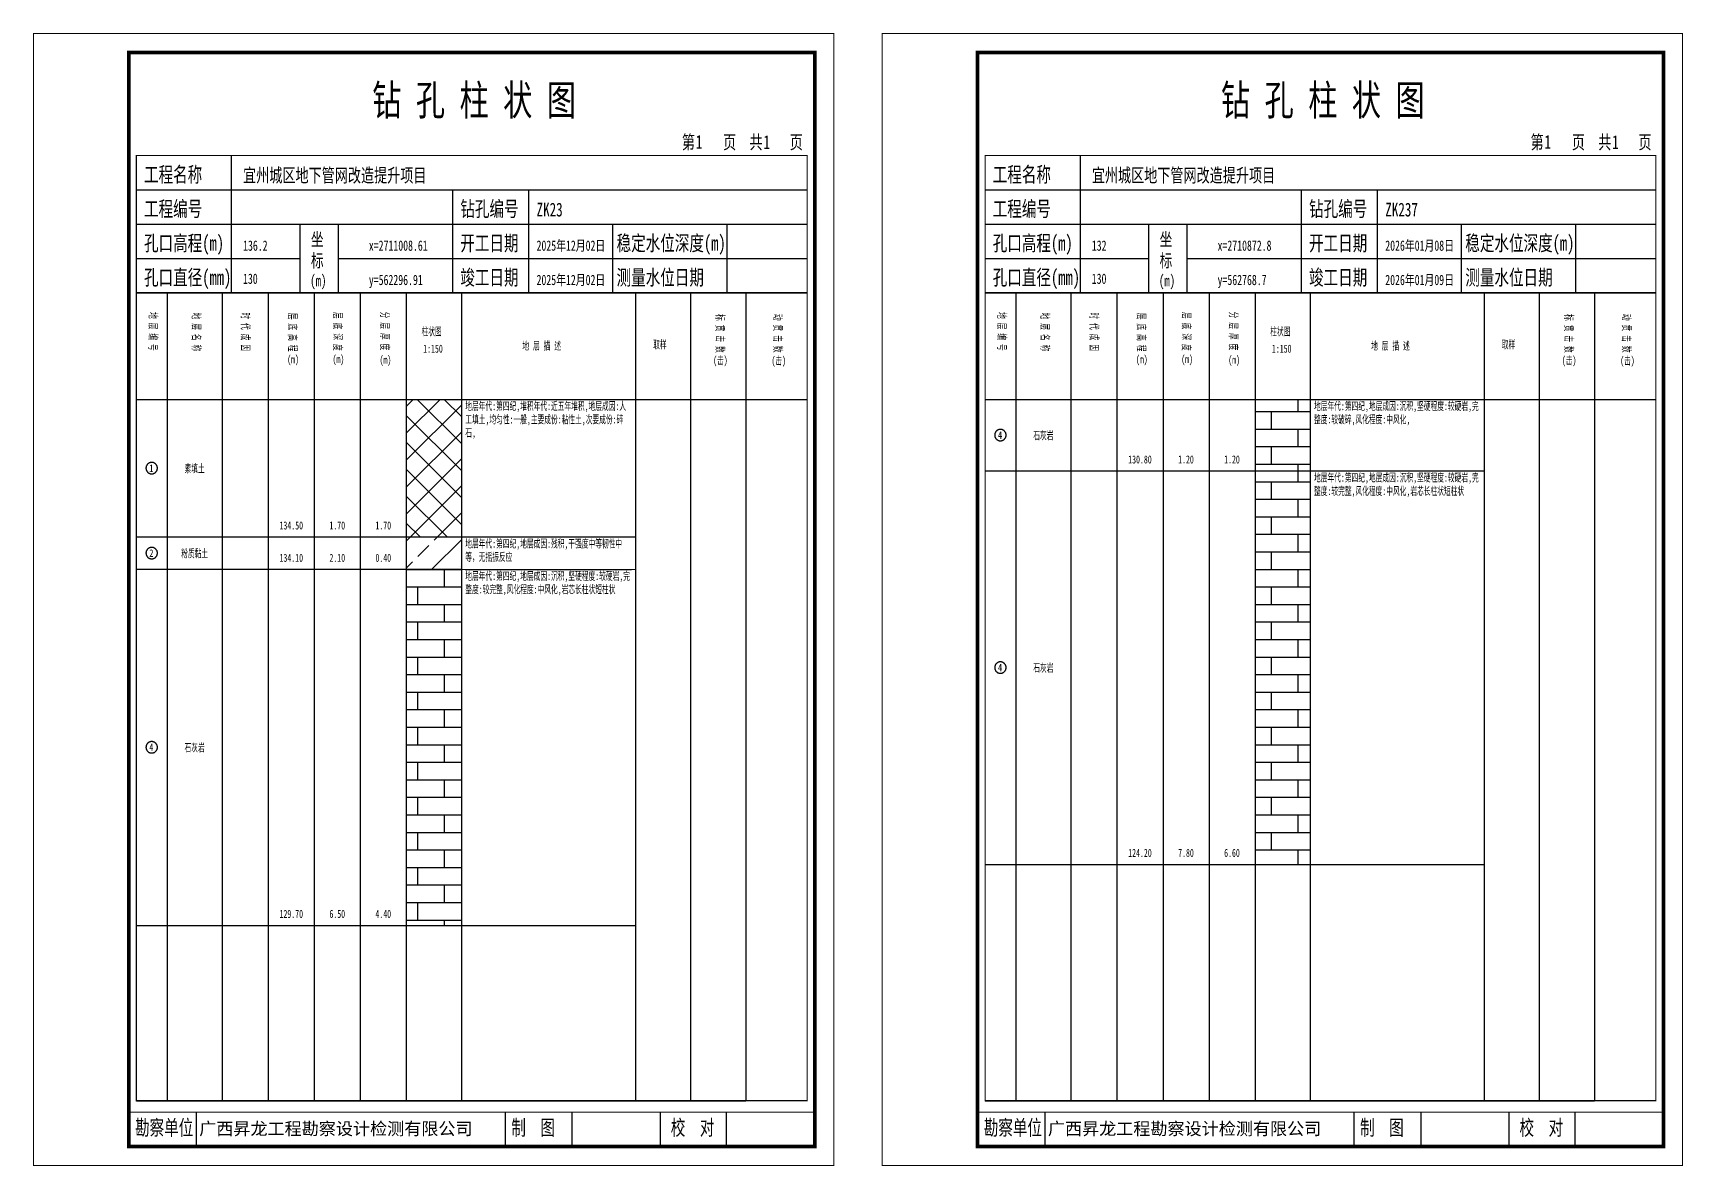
# Model space of a CAD drawing. Header units: millimetres. Extents: x 0 to 2711117, y 0 to 567555.
# Drawn here: x 50327 to 50760, y -0.1 to 297.1 of the extents above; entities that cross this region are included whole.
import ezdxf
from ezdxf.enums import TextEntityAlignment as Align

# ---------------------------------------------------------------- set-up
doc = ezdxf.new("R2010")
doc.units = ezdxf.units.MM
doc.layers.add('GICAD_POU_TEXTS', color=7, linetype='Continuous')
doc.layers.add('勘察点图例', color=7, linetype='Continuous')
doc.styles.add('HEAD_FONT', font='simfang.ttf', dxfattribs={"width": 0.6})
doc.styles.add('HEAD_FONT2', font='simfang.ttf', dxfattribs={"width": 0.6})
doc.styles.add('HT', font='simhei.ttf')
doc.styles.add('LZ_FONT', font='simfang.ttf', dxfattribs={"width": 0.7, "height": 8})
doc.styles.add('成果图图块', font='simfang.ttf', dxfattribs={"height": 2.5})
doc.styles.add('成果图表体', font='simfang.ttf', dxfattribs={"width": 0.6, "height": 2.1})
pattern_1 = [(0, (0, 0), (0, 4.6), []), (90, (0, 0), (-7, 4.6), [4.6, -4.6])]

# ---------------------------------------------------------------- blocks, each defined once
blk = doc.blocks.new('ZK23')
for p, q in [((52, 229), (52, 265)), ((27, 256), (203, 256)), ((110, 229), (110, 256)), ((130, 229), (130, 256)), ((27, 247), (203, 247)), ((70, 229), (70, 247)), ((80, 229), (80, 247)), ((152, 229), (152, 247)), ((182, 229), (182, 247)), ((27, 238), (70, 238)), ((80, 238), (203, 238)), ((27, 229), (35.05, 229)), ((35.05, 229), (35.05, 17)), ((35.05, 229), (49.53, 229)), ((49.53, 229), (49.53, 17)), ((49.53, 229), (61.6, 229)), ((61.6, 229), (61.6, 17)), ((61.6, 229), (73.68, 229)), ((73.68, 229), (73.68, 17)), ((73.68, 229), (85.75, 229)), ((85.75, 229), (85.75, 17)), ((85.75, 229), (97.82, 229)), ((97.82, 229), (97.82, 17)), ((97.82, 229), (112.3, 229)), ((112.3, 229), (112.3, 17)), ((112.3, 229), (157.93, 229)), ((157.93, 229), (157.93, 17)), ((157.93, 229), (172.42, 229)), ((172.42, 229), (172.42, 17)), ((172.42, 229), (186.9, 229)), ((186.9, 229), (186.9, 17)), ((186.9, 229), (203, 229)), ((27, 201), (203, 201)), ((27, 17), (35.05, 17)), ((35.05, 17), (49.53, 17)), ((42.74, 4.95), (42.74, 13.95)), ((42.74, 4.95), (42.74, 13.95)), ((49.53, 17), (61.6, 17)), ((61.6, 17), (73.68, 17)), ((73.68, 17), (85.75, 17)), ((85.75, 17), (97.82, 17)), ((97.82, 17), (112.3, 17)), ((112.3, 17), (157.93, 17)), ((123.83, 4.95), (123.83, 13.95)), ((141.38, 4.95), (141.38, 13.95)), ((157.93, 17), (172.42, 17)), ((164.48, 4.95), (164.48, 13.95)), ((172.42, 17), (186.9, 17)), ((181.84, 4.95), (181.84, 13.95)), ((181.84, 4.95), (181.84, 13.95))]:
    blk.add_line(p, q)
for points, const_width in [([(0, 0), (210, 0), (210, 297), (0, 297)], 0.25), ([(25, 5), (205, 5), (205, 292), (25, 292)], 1), ([(27, 265), (203, 265), (203, 17), (27, 17)], 0.3)]:
    blk.add_lwpolyline(points, close=True, dxfattribs=dict(const_width=const_width))
at = {"const_width": 0.3}
for points in [[(27, 229), (203, 229)], [(25, 14), (205, 14)]]:
    blk.add_lwpolyline(points, dxfattribs=at)
at = {"style": 'LZ_FONT', "width": 0.7}
for s, height, p in [('钻 孔 柱 状 图', 8, (88.9, 275.54)), ('第', 3.6, (170.12, 266.7)), ('1', 3.6, (173.78, 266.75)), ('页', 3.6, (180.96, 266.7)), ('共', 3.6, (187.88, 266.7)), ('1', 3.6, (191.54, 266.7)), ('页', 3.6, (198.44, 266.7)), ('工程名称', 4, (29, 258)), ('宜州城区地下管网改造提升项目', 3.6, (55, 258)), ('工程编号', 4, (29, 249)), ('钻孔编号', 4, (112, 249)), ('ZK23', 3.6, (132, 249)), ('孔口高程(m)', 4, (29, 240)), ('136.2', 2.7, (55, 240)), ('坐', 3.5, (72.79, 241.24)), ('x=2711008.61', 2.7, (88, 240)), ('开工日期', 4, (112, 240)), ('2025年12月02日', 2.7, (132, 240)), ('稳定水位深度(m)', 4, (153, 240)), ('标', 3.5, (72.79, 235.7)), ('孔口直径(mm)', 4, (29, 231)), ('130', 2.7, (54.98, 231.31)), ('(m) ', 3, (72.59, 230.65)), ('竣工日期', 4, (112, 231)), ('2025年12月02日', 2.7, (132, 231)), ('测量水位日期', 4, (153, 231)), ('y=562296.91', 2.7, (88, 231)), ('勘察单位', 4, (26.65, 7.95)), ('制  图', 4, (125.4, 7.95)), ('校  对', 4, (167.22, 7.95))]:
    blk.add_text(s, height=height, dxfattribs=at).set_placement(p)
at = {"style": 'HT'}
blk.add_text('广西昇龙工程勘察设计检测有限公司', height=3.2865, dxfattribs=at).set_placement((43.48, 8.02))
at = {"char_height": 2.1, "width": 22.806, "attachment_point": 1, "rotation": 270, "style": 'HEAD_FONT'}
for s, insert in [('地 层 编 号', (32.46, 223.92)), ('地 层 名 称', (43.79, 223.76)), ('时 代 成 因', (56.67, 223.83)), ('层 底 高 程', (69.07, 223.71)), ('层 底 深 度', (80.9, 223.91)), ('分 层 厚 度', (93.26, 224.01)), ('标 贯 击 数', (181.21, 223.37)), ('动 贯 击 数', (196.38, 223.43))]:
    blk.add_mtext(s, dxfattribs=dict(at, insert=insert))
at = {"char_height": 2.1, "attachment_point": 1}
for s, insert, width, style in [('柱状图', (101.82, 219.87), 7.855, 'HEAD_FONT2'), ('取样', (162.58, 216.44), 7.855, 'HEAD_FONT2'), ('(m)', (66.58, 212.56), 4.7944, 'HEAD_FONT'), ('(m)', (78.47, 212.61), 4.7944, 'HEAD_FONT'), ('(m)', (90.81, 212.43), 4.7944, 'HEAD_FONT'), ('1:150', (102.26, 215.36), 6.9223, 'HEAD_FONT2'), ('地 层 描 述', (128.29, 216.11), 22.0781, 'HEAD_FONT2'), ('(击)', (178.33, 212.31), 7.855, 'HEAD_FONT2'), ('(击)', (193.64, 212.22), 7.855, 'HEAD_FONT2')]:
    blk.add_mtext(s, dxfattribs=dict(at, insert=insert, width=width, style=style))
blk = doc.blocks.new('ZK23_0')
at = {"color": 7}
blk.add_polyline3d([(-1.5, 0.02, 0), (-1.5, -0.06, 0), (-1.49, -0.13, 0), (-1.48, -0.2, 0), (-1.47, -0.28, 0), (-1.46, -0.35, 0), (-1.44, -0.42, 0), (-1.41, -0.49, 0), (-1.39, -0.56, 0), (-1.36, -0.63, 0), (-1.32, -0.69, 0), (-1.29, -0.76, 0), (-1.25, -0.82, 0), (-1.2, -0.88, 0), (-1.16, -0.94, 0), (-1.11, -0.99, 0), (-1.06, -1.04, 0), (-1.01, -1.1, 0), (-0.95, -1.14, 0), (-0.89, -1.19, 0), (-0.83, -1.23, 0), (-0.77, -1.27, 0), (-0.71, -1.31, 0), (-0.64, -1.34, 0), (-0.57, -1.37, 0), (-0.51, -1.4, 0), (-0.44, -1.42, 0), (-0.36, -1.44, 0), (-0.29, -1.46, 0), (-0.22, -1.47, 0), (-0.15, -1.48, 0), (-0.07, -1.48, 0), (0, -1.48, 0), (0.07, -1.48, 0), (0.15, -1.48, 0), (0.22, -1.47, 0), (0.29, -1.46, 0), (0.36, -1.44, 0), (0.44, -1.42, 0), (0.51, -1.4, 0), (0.57, -1.37, 0), (0.64, -1.34, 0), (0.71, -1.31, 0), (0.77, -1.27, 0), (0.83, -1.23, 0), (0.89, -1.19, 0), (0.95, -1.14, 0), (1.01, -1.1, 0), (1.06, -1.04, 0), (1.11, -0.99, 0), (1.16, -0.94, 0), (1.2, -0.88, 0), (1.25, -0.82, 0), (1.29, -0.76, 0), (1.32, -0.69, 0), (1.36, -0.63, 0), (1.39, -0.56, 0), (1.41, -0.49, 0), (1.44, -0.42, 0), (1.46, -0.35, 0), (1.47, -0.28, 0), (1.48, -0.2, 0), (1.49, -0.13, 0), (1.5, -0.06, 0), (1.5, 0.02, 0), (1.5, 0.09, 0), (1.49, 0.16, 0), (1.48, 0.24, 0), (1.47, 0.31, 0), (1.46, 0.38, 0), (1.44, 0.45, 0), (1.41, 0.52, 0), (1.39, 0.59, 0), (1.36, 0.66, 0), (1.32, 0.72, 0), (1.29, 0.79, 0), (1.25, 0.85, 0), (1.2, 0.91, 0), (1.16, 0.97, 0), (1.11, 1.02, 0), (1.06, 1.08, 0), (1.01, 1.13, 0), (0.95, 1.18, 0), (0.89, 1.22, 0), (0.83, 1.26, 0), (0.77, 1.3, 0), (0.71, 1.34, 0), (0.64, 1.37, 0), (0.57, 1.4, 0), (0.51, 1.43, 0), (0.44, 1.45, 0), (0.36, 1.47, 0), (0.29, 1.49, 0), (0.22, 1.5, 0), (0.15, 1.51, 0), (0.07, 1.51, 0), (0, 1.52, 0), (-0.07, 1.51, 0), (-0.15, 1.51, 0), (-0.22, 1.5, 0), (-0.29, 1.49, 0), (-0.36, 1.47, 0), (-0.44, 1.45, 0), (-0.51, 1.43, 0), (-0.57, 1.4, 0), (-0.64, 1.37, 0), (-0.71, 1.34, 0), (-0.77, 1.3, 0), (-0.83, 1.26, 0), (-0.89, 1.22, 0), (-0.95, 1.18, 0), (-1.01, 1.13, 0), (-1.06, 1.08, 0), (-1.11, 1.02, 0), (-1.16, 0.97, 0), (-1.2, 0.91, 0), (-1.25, 0.85, 0), (-1.29, 0.79, 0), (-1.32, 0.72, 0), (-1.36, 0.66, 0), (-1.39, 0.59, 0), (-1.41, 0.52, 0), (-1.44, 0.45, 0), (-1.46, 0.38, 0), (-1.47, 0.31, 0), (-1.48, 0.24, 0), (-1.49, 0.16, 0), (-1.5, 0.09, 0), (-1.5, 0.02, 0)], dxfattribs=at)
at = {"layer": 'GICAD_POU_TEXTS', "color": 7, "style": '成果图图块', "width": 0.7}
blk.add_text('1', height=2, dxfattribs=at).set_placement((-0.09, -0.99), align=Align.CENTER)
blk = doc.blocks.new('ZK23_1')
at = {"color": 7}
blk.add_polyline3d([(-1.5, 0.02, 0), (-1.5, -0.06, 0), (-1.49, -0.13, 0), (-1.48, -0.2, 0), (-1.47, -0.28, 0), (-1.46, -0.35, 0), (-1.44, -0.42, 0), (-1.41, -0.49, 0), (-1.39, -0.56, 0), (-1.36, -0.63, 0), (-1.32, -0.69, 0), (-1.29, -0.76, 0), (-1.25, -0.82, 0), (-1.2, -0.88, 0), (-1.16, -0.94, 0), (-1.11, -0.99, 0), (-1.06, -1.04, 0), (-1.01, -1.1, 0), (-0.95, -1.14, 0), (-0.89, -1.19, 0), (-0.83, -1.23, 0), (-0.77, -1.27, 0), (-0.71, -1.31, 0), (-0.64, -1.34, 0), (-0.57, -1.37, 0), (-0.51, -1.4, 0), (-0.44, -1.42, 0), (-0.36, -1.44, 0), (-0.29, -1.46, 0), (-0.22, -1.47, 0), (-0.15, -1.48, 0), (-0.07, -1.48, 0), (0, -1.48, 0), (0.07, -1.48, 0), (0.15, -1.48, 0), (0.22, -1.47, 0), (0.29, -1.46, 0), (0.36, -1.44, 0), (0.44, -1.42, 0), (0.51, -1.4, 0), (0.57, -1.37, 0), (0.64, -1.34, 0), (0.71, -1.31, 0), (0.77, -1.27, 0), (0.83, -1.23, 0), (0.89, -1.19, 0), (0.95, -1.14, 0), (1.01, -1.1, 0), (1.06, -1.04, 0), (1.11, -0.99, 0), (1.16, -0.94, 0), (1.2, -0.88, 0), (1.25, -0.82, 0), (1.29, -0.76, 0), (1.32, -0.69, 0), (1.36, -0.63, 0), (1.39, -0.56, 0), (1.41, -0.49, 0), (1.44, -0.42, 0), (1.46, -0.35, 0), (1.47, -0.28, 0), (1.48, -0.2, 0), (1.49, -0.13, 0), (1.5, -0.06, 0), (1.5, 0.02, 0), (1.5, 0.09, 0), (1.49, 0.16, 0), (1.48, 0.24, 0), (1.47, 0.31, 0), (1.46, 0.38, 0), (1.44, 0.45, 0), (1.41, 0.52, 0), (1.39, 0.59, 0), (1.36, 0.66, 0), (1.32, 0.72, 0), (1.29, 0.79, 0), (1.25, 0.85, 0), (1.2, 0.91, 0), (1.16, 0.97, 0), (1.11, 1.02, 0), (1.06, 1.08, 0), (1.01, 1.13, 0), (0.95, 1.18, 0), (0.89, 1.22, 0), (0.83, 1.26, 0), (0.77, 1.3, 0), (0.71, 1.34, 0), (0.64, 1.37, 0), (0.57, 1.4, 0), (0.51, 1.43, 0), (0.44, 1.45, 0), (0.36, 1.47, 0), (0.29, 1.49, 0), (0.22, 1.5, 0), (0.15, 1.51, 0), (0.07, 1.51, 0), (0, 1.52, 0), (-0.07, 1.51, 0), (-0.15, 1.51, 0), (-0.22, 1.5, 0), (-0.29, 1.49, 0), (-0.36, 1.47, 0), (-0.44, 1.45, 0), (-0.51, 1.43, 0), (-0.57, 1.4, 0), (-0.64, 1.37, 0), (-0.71, 1.34, 0), (-0.77, 1.3, 0), (-0.83, 1.26, 0), (-0.89, 1.22, 0), (-0.95, 1.18, 0), (-1.01, 1.13, 0), (-1.06, 1.08, 0), (-1.11, 1.02, 0), (-1.16, 0.97, 0), (-1.2, 0.91, 0), (-1.25, 0.85, 0), (-1.29, 0.79, 0), (-1.32, 0.72, 0), (-1.36, 0.66, 0), (-1.39, 0.59, 0), (-1.41, 0.52, 0), (-1.44, 0.45, 0), (-1.46, 0.38, 0), (-1.47, 0.31, 0), (-1.48, 0.24, 0), (-1.49, 0.16, 0), (-1.5, 0.09, 0), (-1.5, 0.02, 0)], dxfattribs=at)
at = {"layer": 'GICAD_POU_TEXTS', "color": 7, "style": '成果图图块', "width": 0.7}
blk.add_text('2', height=2, dxfattribs=at).set_placement((-0.09, -0.99), align=Align.CENTER)
blk = doc.blocks.new('ZK23_2')
at = {"color": 7}
blk.add_polyline3d([(-1.5, 0.02, 0), (-1.5, -0.06, 0), (-1.49, -0.13, 0), (-1.48, -0.2, 0), (-1.47, -0.28, 0), (-1.46, -0.35, 0), (-1.44, -0.42, 0), (-1.41, -0.49, 0), (-1.39, -0.56, 0), (-1.36, -0.63, 0), (-1.32, -0.69, 0), (-1.29, -0.76, 0), (-1.25, -0.82, 0), (-1.2, -0.88, 0), (-1.16, -0.94, 0), (-1.11, -0.99, 0), (-1.06, -1.04, 0), (-1.01, -1.1, 0), (-0.95, -1.14, 0), (-0.89, -1.19, 0), (-0.83, -1.23, 0), (-0.77, -1.27, 0), (-0.71, -1.31, 0), (-0.64, -1.34, 0), (-0.57, -1.37, 0), (-0.51, -1.4, 0), (-0.44, -1.42, 0), (-0.36, -1.44, 0), (-0.29, -1.46, 0), (-0.22, -1.47, 0), (-0.15, -1.48, 0), (-0.07, -1.48, 0), (0, -1.48, 0), (0.07, -1.48, 0), (0.15, -1.48, 0), (0.22, -1.47, 0), (0.29, -1.46, 0), (0.36, -1.44, 0), (0.44, -1.42, 0), (0.51, -1.4, 0), (0.57, -1.37, 0), (0.64, -1.34, 0), (0.71, -1.31, 0), (0.77, -1.27, 0), (0.83, -1.23, 0), (0.89, -1.19, 0), (0.95, -1.14, 0), (1.01, -1.1, 0), (1.06, -1.04, 0), (1.11, -0.99, 0), (1.16, -0.94, 0), (1.2, -0.88, 0), (1.25, -0.82, 0), (1.29, -0.76, 0), (1.32, -0.69, 0), (1.36, -0.63, 0), (1.39, -0.56, 0), (1.41, -0.49, 0), (1.44, -0.42, 0), (1.46, -0.35, 0), (1.47, -0.28, 0), (1.48, -0.2, 0), (1.49, -0.13, 0), (1.5, -0.06, 0), (1.5, 0.02, 0), (1.5, 0.09, 0), (1.49, 0.16, 0), (1.48, 0.24, 0), (1.47, 0.31, 0), (1.46, 0.38, 0), (1.44, 0.45, 0), (1.41, 0.52, 0), (1.39, 0.59, 0), (1.36, 0.66, 0), (1.32, 0.72, 0), (1.29, 0.79, 0), (1.25, 0.85, 0), (1.2, 0.91, 0), (1.16, 0.97, 0), (1.11, 1.02, 0), (1.06, 1.08, 0), (1.01, 1.13, 0), (0.95, 1.18, 0), (0.89, 1.22, 0), (0.83, 1.26, 0), (0.77, 1.3, 0), (0.71, 1.34, 0), (0.64, 1.37, 0), (0.57, 1.4, 0), (0.51, 1.43, 0), (0.44, 1.45, 0), (0.36, 1.47, 0), (0.29, 1.49, 0), (0.22, 1.5, 0), (0.15, 1.51, 0), (0.07, 1.51, 0), (0, 1.52, 0), (-0.07, 1.51, 0), (-0.15, 1.51, 0), (-0.22, 1.5, 0), (-0.29, 1.49, 0), (-0.36, 1.47, 0), (-0.44, 1.45, 0), (-0.51, 1.43, 0), (-0.57, 1.4, 0), (-0.64, 1.37, 0), (-0.71, 1.34, 0), (-0.77, 1.3, 0), (-0.83, 1.26, 0), (-0.89, 1.22, 0), (-0.95, 1.18, 0), (-1.01, 1.13, 0), (-1.06, 1.08, 0), (-1.11, 1.02, 0), (-1.16, 0.97, 0), (-1.2, 0.91, 0), (-1.25, 0.85, 0), (-1.29, 0.79, 0), (-1.32, 0.72, 0), (-1.36, 0.66, 0), (-1.39, 0.59, 0), (-1.41, 0.52, 0), (-1.44, 0.45, 0), (-1.46, 0.38, 0), (-1.47, 0.31, 0), (-1.48, 0.24, 0), (-1.49, 0.16, 0), (-1.5, 0.09, 0), (-1.5, 0.02, 0)], dxfattribs=at)
at = {"layer": 'GICAD_POU_TEXTS', "color": 7, "style": '成果图图块', "width": 0.7}
blk.add_text('4', height=2, dxfattribs=at).set_placement((-0.09, -0.99), align=Align.CENTER)
blk = doc.blocks.new('ZK237')
for p, q in [((52, 229), (52, 265)), ((27, 256), (203, 256)), ((110, 229), (110, 256)), ((130, 229), (130, 256)), ((27, 247), (203, 247)), ((70, 229), (70, 247)), ((80, 229), (80, 247)), ((152, 229), (152, 247)), ((182, 229), (182, 247)), ((27, 238), (70, 238)), ((80, 238), (203, 238)), ((27, 229), (35.05, 229)), ((35.05, 229), (35.05, 17)), ((35.05, 229), (49.53, 229)), ((49.53, 229), (49.53, 17)), ((49.53, 229), (61.6, 229)), ((61.6, 229), (61.6, 17)), ((61.6, 229), (73.68, 229)), ((73.68, 229), (73.68, 17)), ((73.68, 229), (85.75, 229)), ((85.75, 229), (85.75, 17)), ((85.75, 229), (97.82, 229)), ((97.82, 229), (97.82, 17)), ((97.82, 229), (112.3, 229)), ((112.3, 229), (112.3, 17)), ((112.3, 229), (157.93, 229)), ((157.93, 229), (157.93, 17)), ((157.93, 229), (172.42, 229)), ((172.42, 229), (172.42, 17)), ((172.42, 229), (186.9, 229)), ((186.9, 229), (186.9, 17)), ((186.9, 229), (203, 229)), ((27, 201), (203, 201)), ((27, 17), (35.05, 17)), ((35.05, 17), (49.53, 17)), ((42.74, 4.95), (42.74, 13.95)), ((42.74, 4.95), (42.74, 13.95)), ((49.53, 17), (61.6, 17)), ((61.6, 17), (73.68, 17)), ((73.68, 17), (85.75, 17)), ((85.75, 17), (97.82, 17)), ((97.82, 17), (112.3, 17)), ((112.3, 17), (157.93, 17)), ((123.83, 4.95), (123.83, 13.95)), ((141.38, 4.95), (141.38, 13.95)), ((157.93, 17), (172.42, 17)), ((164.48, 4.95), (164.48, 13.95)), ((172.42, 17), (186.9, 17)), ((181.84, 4.95), (181.84, 13.95)), ((181.84, 4.95), (181.84, 13.95))]:
    blk.add_line(p, q)
for points, const_width in [([(0, 0), (210, 0), (210, 297), (0, 297)], 0.25), ([(25, 5), (205, 5), (205, 292), (25, 292)], 1), ([(27, 265), (203, 265), (203, 17), (27, 17)], 0.3)]:
    blk.add_lwpolyline(points, close=True, dxfattribs=dict(const_width=const_width))
at = {"const_width": 0.3}
for points in [[(27, 229), (203, 229)], [(25, 14), (205, 14)]]:
    blk.add_lwpolyline(points, dxfattribs=at)
at = {"style": 'LZ_FONT', "width": 0.7}
for s, height, p in [('钻 孔 柱 状 图', 8, (88.9, 275.54)), ('第', 3.6, (170.12, 266.7)), ('1', 3.6, (173.78, 266.75)), ('页', 3.6, (180.96, 266.7)), ('共', 3.6, (187.88, 266.7)), ('1', 3.6, (191.54, 266.7)), ('页', 3.6, (198.44, 266.7)), ('工程名称', 4, (29, 258)), ('宜州城区地下管网改造提升项目', 3.6, (55, 258)), ('工程编号', 4, (29, 249)), ('钻孔编号', 4, (112, 249)), ('ZK237', 3.6, (132, 249)), ('孔口高程(m)', 4, (29, 240)), ('132', 2.7, (55, 240)), ('坐', 3.5, (72.79, 241.24)), ('x=2710872.8', 2.7, (88, 240)), ('开工日期', 4, (112, 240)), ('2026年01月08日', 2.7, (132, 240)), ('稳定水位深度(m)', 4, (153, 240)), ('标', 3.5, (72.79, 235.7)), ('孔口直径(mm)', 4, (29, 231)), ('130', 2.7, (54.98, 231.31)), ('(m) ', 3, (72.59, 230.65)), ('竣工日期', 4, (112, 231)), ('2026年01月09日', 2.7, (132, 231)), ('测量水位日期', 4, (153, 231)), ('y=562768.7', 2.7, (88, 231)), ('勘察单位', 4, (26.65, 7.95)), ('制  图', 4, (125.4, 7.95)), ('校  对', 4, (167.22, 7.95))]:
    blk.add_text(s, height=height, dxfattribs=at).set_placement(p)
at = {"style": 'HT'}
blk.add_text('广西昇龙工程勘察设计检测有限公司', height=3.2865, dxfattribs=at).set_placement((43.48, 8.02))
at = {"char_height": 2.1, "width": 22.806, "attachment_point": 1, "rotation": 270, "style": 'HEAD_FONT'}
for s, insert in [('地 层 编 号', (32.46, 223.92)), ('地 层 名 称', (43.79, 223.76)), ('时 代 成 因', (56.67, 223.83)), ('层 底 高 程', (69.07, 223.71)), ('层 底 深 度', (80.9, 223.91)), ('分 层 厚 度', (93.26, 224.01)), ('标 贯 击 数', (181.21, 223.37)), ('动 贯 击 数', (196.38, 223.43))]:
    blk.add_mtext(s, dxfattribs=dict(at, insert=insert))
at = {"char_height": 2.1, "attachment_point": 1}
for s, insert, width, style in [('柱状图', (101.82, 219.87), 7.855, 'HEAD_FONT2'), ('取样', (162.58, 216.44), 7.855, 'HEAD_FONT2'), ('(m)', (66.58, 212.56), 4.7944, 'HEAD_FONT'), ('(m)', (78.47, 212.61), 4.7944, 'HEAD_FONT'), ('(m)', (90.81, 212.43), 4.7944, 'HEAD_FONT'), ('1:150', (102.26, 215.36), 6.9223, 'HEAD_FONT2'), ('地 层 描 述', (128.29, 216.11), 22.0781, 'HEAD_FONT2'), ('(击)', (178.33, 212.31), 7.855, 'HEAD_FONT2'), ('(击)', (193.64, 212.22), 7.855, 'HEAD_FONT2')]:
    blk.add_mtext(s, dxfattribs=dict(at, insert=insert, width=width, style=style))
blk = doc.blocks.new('ZK237_0')
at = {"color": 7}
blk.add_polyline3d([(-1.5, 0.02, 0), (-1.5, -0.06, 0), (-1.49, -0.13, 0), (-1.48, -0.2, 0), (-1.47, -0.28, 0), (-1.46, -0.35, 0), (-1.44, -0.42, 0), (-1.41, -0.49, 0), (-1.39, -0.56, 0), (-1.36, -0.63, 0), (-1.32, -0.69, 0), (-1.29, -0.76, 0), (-1.25, -0.82, 0), (-1.2, -0.88, 0), (-1.16, -0.94, 0), (-1.11, -0.99, 0), (-1.06, -1.04, 0), (-1.01, -1.1, 0), (-0.95, -1.14, 0), (-0.89, -1.19, 0), (-0.83, -1.23, 0), (-0.77, -1.27, 0), (-0.71, -1.31, 0), (-0.64, -1.34, 0), (-0.57, -1.37, 0), (-0.51, -1.4, 0), (-0.44, -1.42, 0), (-0.36, -1.44, 0), (-0.29, -1.46, 0), (-0.22, -1.47, 0), (-0.15, -1.48, 0), (-0.07, -1.48, 0), (0, -1.48, 0), (0.07, -1.48, 0), (0.15, -1.48, 0), (0.22, -1.47, 0), (0.29, -1.46, 0), (0.36, -1.44, 0), (0.44, -1.42, 0), (0.51, -1.4, 0), (0.57, -1.37, 0), (0.64, -1.34, 0), (0.71, -1.31, 0), (0.77, -1.27, 0), (0.83, -1.23, 0), (0.89, -1.19, 0), (0.95, -1.14, 0), (1.01, -1.1, 0), (1.06, -1.04, 0), (1.11, -0.99, 0), (1.16, -0.94, 0), (1.2, -0.88, 0), (1.25, -0.82, 0), (1.29, -0.76, 0), (1.32, -0.69, 0), (1.36, -0.63, 0), (1.39, -0.56, 0), (1.41, -0.49, 0), (1.44, -0.42, 0), (1.46, -0.35, 0), (1.47, -0.28, 0), (1.48, -0.2, 0), (1.49, -0.13, 0), (1.5, -0.06, 0), (1.5, 0.02, 0), (1.5, 0.09, 0), (1.49, 0.16, 0), (1.48, 0.24, 0), (1.47, 0.31, 0), (1.46, 0.38, 0), (1.44, 0.45, 0), (1.41, 0.52, 0), (1.39, 0.59, 0), (1.36, 0.66, 0), (1.32, 0.72, 0), (1.29, 0.79, 0), (1.25, 0.85, 0), (1.2, 0.91, 0), (1.16, 0.97, 0), (1.11, 1.02, 0), (1.06, 1.08, 0), (1.01, 1.13, 0), (0.95, 1.18, 0), (0.89, 1.22, 0), (0.83, 1.26, 0), (0.77, 1.3, 0), (0.71, 1.34, 0), (0.64, 1.37, 0), (0.57, 1.4, 0), (0.51, 1.43, 0), (0.44, 1.45, 0), (0.36, 1.47, 0), (0.29, 1.49, 0), (0.22, 1.5, 0), (0.15, 1.51, 0), (0.07, 1.51, 0), (0, 1.52, 0), (-0.07, 1.51, 0), (-0.15, 1.51, 0), (-0.22, 1.5, 0), (-0.29, 1.49, 0), (-0.36, 1.47, 0), (-0.44, 1.45, 0), (-0.51, 1.43, 0), (-0.57, 1.4, 0), (-0.64, 1.37, 0), (-0.71, 1.34, 0), (-0.77, 1.3, 0), (-0.83, 1.26, 0), (-0.89, 1.22, 0), (-0.95, 1.18, 0), (-1.01, 1.13, 0), (-1.06, 1.08, 0), (-1.11, 1.02, 0), (-1.16, 0.97, 0), (-1.2, 0.91, 0), (-1.25, 0.85, 0), (-1.29, 0.79, 0), (-1.32, 0.72, 0), (-1.36, 0.66, 0), (-1.39, 0.59, 0), (-1.41, 0.52, 0), (-1.44, 0.45, 0), (-1.46, 0.38, 0), (-1.47, 0.31, 0), (-1.48, 0.24, 0), (-1.49, 0.16, 0), (-1.5, 0.09, 0), (-1.5, 0.02, 0)], dxfattribs=at)
at = {"layer": 'GICAD_POU_TEXTS', "color": 7, "style": '成果图图块', "width": 0.7}
blk.add_text('4', height=2, dxfattribs=at).set_placement((-0.09, -0.99), align=Align.CENTER)
blk = doc.blocks.new('ZK237_1')
at = {"color": 7}
blk.add_polyline3d([(-1.5, 0.02, 0), (-1.5, -0.06, 0), (-1.49, -0.13, 0), (-1.48, -0.2, 0), (-1.47, -0.28, 0), (-1.46, -0.35, 0), (-1.44, -0.42, 0), (-1.41, -0.49, 0), (-1.39, -0.56, 0), (-1.36, -0.63, 0), (-1.32, -0.69, 0), (-1.29, -0.76, 0), (-1.25, -0.82, 0), (-1.2, -0.88, 0), (-1.16, -0.94, 0), (-1.11, -0.99, 0), (-1.06, -1.04, 0), (-1.01, -1.1, 0), (-0.95, -1.14, 0), (-0.89, -1.19, 0), (-0.83, -1.23, 0), (-0.77, -1.27, 0), (-0.71, -1.31, 0), (-0.64, -1.34, 0), (-0.57, -1.37, 0), (-0.51, -1.4, 0), (-0.44, -1.42, 0), (-0.36, -1.44, 0), (-0.29, -1.46, 0), (-0.22, -1.47, 0), (-0.15, -1.48, 0), (-0.07, -1.48, 0), (0, -1.48, 0), (0.07, -1.48, 0), (0.15, -1.48, 0), (0.22, -1.47, 0), (0.29, -1.46, 0), (0.36, -1.44, 0), (0.44, -1.42, 0), (0.51, -1.4, 0), (0.57, -1.37, 0), (0.64, -1.34, 0), (0.71, -1.31, 0), (0.77, -1.27, 0), (0.83, -1.23, 0), (0.89, -1.19, 0), (0.95, -1.14, 0), (1.01, -1.1, 0), (1.06, -1.04, 0), (1.11, -0.99, 0), (1.16, -0.94, 0), (1.2, -0.88, 0), (1.25, -0.82, 0), (1.29, -0.76, 0), (1.32, -0.69, 0), (1.36, -0.63, 0), (1.39, -0.56, 0), (1.41, -0.49, 0), (1.44, -0.42, 0), (1.46, -0.35, 0), (1.47, -0.28, 0), (1.48, -0.2, 0), (1.49, -0.13, 0), (1.5, -0.06, 0), (1.5, 0.02, 0), (1.5, 0.09, 0), (1.49, 0.16, 0), (1.48, 0.24, 0), (1.47, 0.31, 0), (1.46, 0.38, 0), (1.44, 0.45, 0), (1.41, 0.52, 0), (1.39, 0.59, 0), (1.36, 0.66, 0), (1.32, 0.72, 0), (1.29, 0.79, 0), (1.25, 0.85, 0), (1.2, 0.91, 0), (1.16, 0.97, 0), (1.11, 1.02, 0), (1.06, 1.08, 0), (1.01, 1.13, 0), (0.95, 1.18, 0), (0.89, 1.22, 0), (0.83, 1.26, 0), (0.77, 1.3, 0), (0.71, 1.34, 0), (0.64, 1.37, 0), (0.57, 1.4, 0), (0.51, 1.43, 0), (0.44, 1.45, 0), (0.36, 1.47, 0), (0.29, 1.49, 0), (0.22, 1.5, 0), (0.15, 1.51, 0), (0.07, 1.51, 0), (0, 1.52, 0), (-0.07, 1.51, 0), (-0.15, 1.51, 0), (-0.22, 1.5, 0), (-0.29, 1.49, 0), (-0.36, 1.47, 0), (-0.44, 1.45, 0), (-0.51, 1.43, 0), (-0.57, 1.4, 0), (-0.64, 1.37, 0), (-0.71, 1.34, 0), (-0.77, 1.3, 0), (-0.83, 1.26, 0), (-0.89, 1.22, 0), (-0.95, 1.18, 0), (-1.01, 1.13, 0), (-1.06, 1.08, 0), (-1.11, 1.02, 0), (-1.16, 0.97, 0), (-1.2, 0.91, 0), (-1.25, 0.85, 0), (-1.29, 0.79, 0), (-1.32, 0.72, 0), (-1.36, 0.66, 0), (-1.39, 0.59, 0), (-1.41, 0.52, 0), (-1.44, 0.45, 0), (-1.46, 0.38, 0), (-1.47, 0.31, 0), (-1.48, 0.24, 0), (-1.49, 0.16, 0), (-1.5, 0.09, 0), (-1.5, 0.02, 0)], dxfattribs=at)
at = {"layer": 'GICAD_POU_TEXTS', "color": 7, "style": '成果图图块', "width": 0.7}
blk.add_text('4', height=2, dxfattribs=at).set_placement((-0.09, -0.99), align=Align.CENTER)

msp = doc.modelspace()

# ---------------------------------------------------------------- hatches: boundary and pattern name
at = {"layer": '勘察点图例'}
h = msp.add_hatch(dxfattribs=at)
h.set_pattern_fill('GKSTT', color=256, scale=0.5, style=0, pattern_type=2)
h.set_pattern_definition([(45, (0, 0), (-3.5355339, 3.5355339), []), (135, (0, 0), (-3.5355339, -3.5355339), [])])
h.paths.add_polyline_path([(50424.97, 164.91), (50439.45, 164.91), (50439.45, 201), (50424.97, 201)])
h = msp.add_hatch(dxfattribs=at)
h.set_pattern_fill('GKSHY', color=256, scale=0.5, style=0, pattern_type=2)
h.set_pattern_definition(pattern_1)
h.paths.add_polyline_path([(50647.65, 182.23), (50662.14, 182.23), (50662.14, 201), (50647.65, 201)])
h = msp.add_hatch(dxfattribs=at)
h.set_pattern_fill('GKSHY', color=256, scale=0.5, style=0, pattern_type=2)
h.set_pattern_definition(pattern_1)
h.paths.add_polyline_path([(50647.65, 79), (50662.14, 79), (50662.14, 182.23), (50647.65, 182.23)])
h = msp.add_hatch(dxfattribs=at)
h.set_pattern_fill('GKFZNT', color=256, scale=0.5, style=0, pattern_type=2)
h.set_pattern_definition([(45, (0, 0), (-7.0710678, 7.0710678), []), (45, (7.071, 0), (-7.0710678, 7.0710678), [4, -2])])
h.paths.add_polyline_path([(50424.97, 156.42), (50439.45, 156.42), (50439.45, 164.91), (50424.97, 164.91)])
h = msp.add_hatch(dxfattribs=at)
h.set_pattern_fill('GKSHY', color=256, scale=0.5, style=0, pattern_type=2)
h.set_pattern_definition(pattern_1)
h.paths.add_polyline_path([(50424.97, 63), (50439.45, 63), (50439.45, 156.42), (50424.97, 156.42)])

# ---------------------------------------------------------------- linework, layer by layer
for p, q in [((50576.84, 182.23), (50662.14, 182.23)), ((50662.14, 182.23), (50707.77, 182.23)), ((50354.15, 164.91), (50439.45, 164.91)), ((50439.45, 164.91), (50485.08, 164.91)), ((50354.15, 156.42), (50439.45, 156.42)), ((50439.45, 156.42), (50440.45, 156.4)), ((50440.45, 156.4), (50484.08, 156.4)), ((50484.08, 156.4), (50485.08, 156.42)), ((50576.84, 79), (50662.14, 79)), ((50662.14, 79), (50707.77, 79)), ((50354.15, 63), (50439.45, 63)), ((50439.45, 63), (50485.08, 63))]:
    msp.add_line(p, q, dxfattribs=at)

# ---------------------------------------------------------------- block references
for name, p in [('ZK23', (50327.15, 0)), ('ZK237', (50549.84, 0)), ('ZK237_0', (50580.86, 191.62)), ('ZK23_0', (50358.17, 182.95)), ('ZK23_1', (50358.17, 160.66)), ('ZK237_1', (50580.86, 130.62)), ('ZK23_2', (50358.17, 109.71))]:
    msp.add_blockref(name, p, dxfattribs=at)

# ---------------------------------------------------------------- texts
at = {"layer": '勘察点图例', "style": '成果图表体', "width": 0.6}
for s, p in [('石灰岩', (50592.13, 191.62)), ('130.80', (50617.48, 185.23)), ('1.20', (50629.55, 185.23)), ('1.20', (50641.62, 185.23)), ('素填土', (50369.44, 182.95)), ('134.50', (50394.79, 167.91)), ('1.70', (50406.86, 167.91)), ('1.70', (50418.93, 167.91)), ('粉质黏土', (50369.44, 160.66)), ('134.10', (50394.79, 159.42)), ('2.10', (50406.86, 159.42)), ('0.40', (50418.93, 159.42)), ('石灰岩', (50592.13, 130.62)), ('石灰岩', (50369.44, 109.71)), ('124.20', (50617.48, 82)), ('7.80', (50629.55, 82)), ('6.60', (50641.62, 82)), ('129.70', (50394.79, 66)), ('6.50', (50406.86, 66)), ('4.40', (50418.93, 66))]:
    msp.add_text(s, height=2.1, dxfattribs=at).set_placement(p, align=Align.MIDDLE)
at = {"layer": '勘察点图例', "char_height": 2.1, "width": 43.6296, "attachment_point": 1, "style": '成果图表体'}
for s, insert in [('地层年代:第四纪,堆积年代:近五年堆积,地层成因:人工填土,均匀性:一般,主要成份:粘性土,次要成份:碎石,', (50440.45, 200.3)), ('地层年代:第四纪,地层成因:沉积,坚硬程度:较硬岩,完整度:较破碎,风化程度:中风化,', (50663.14, 200.3)), ('地层年代:第四纪,地层成因:沉积,坚硬程度:较硬岩,完整度:较完整,风化程度:中风化,岩芯长柱状短柱状', (50663.14, 181.53)), ('地层年代:第四纪,地层成因:残积,干强度中等韧性中等，无摇振反应', (50440.45, 164.21)), ('地层年代:第四纪,地层成因:沉积,坚硬程度:较硬岩,完整度:较完整,风化程度:中风化,岩芯长柱状短柱状', (50440.45, 155.72))]:
    msp.add_mtext(s, dxfattribs=dict(at, insert=insert))

doc.saveas('drawing.dxf')
